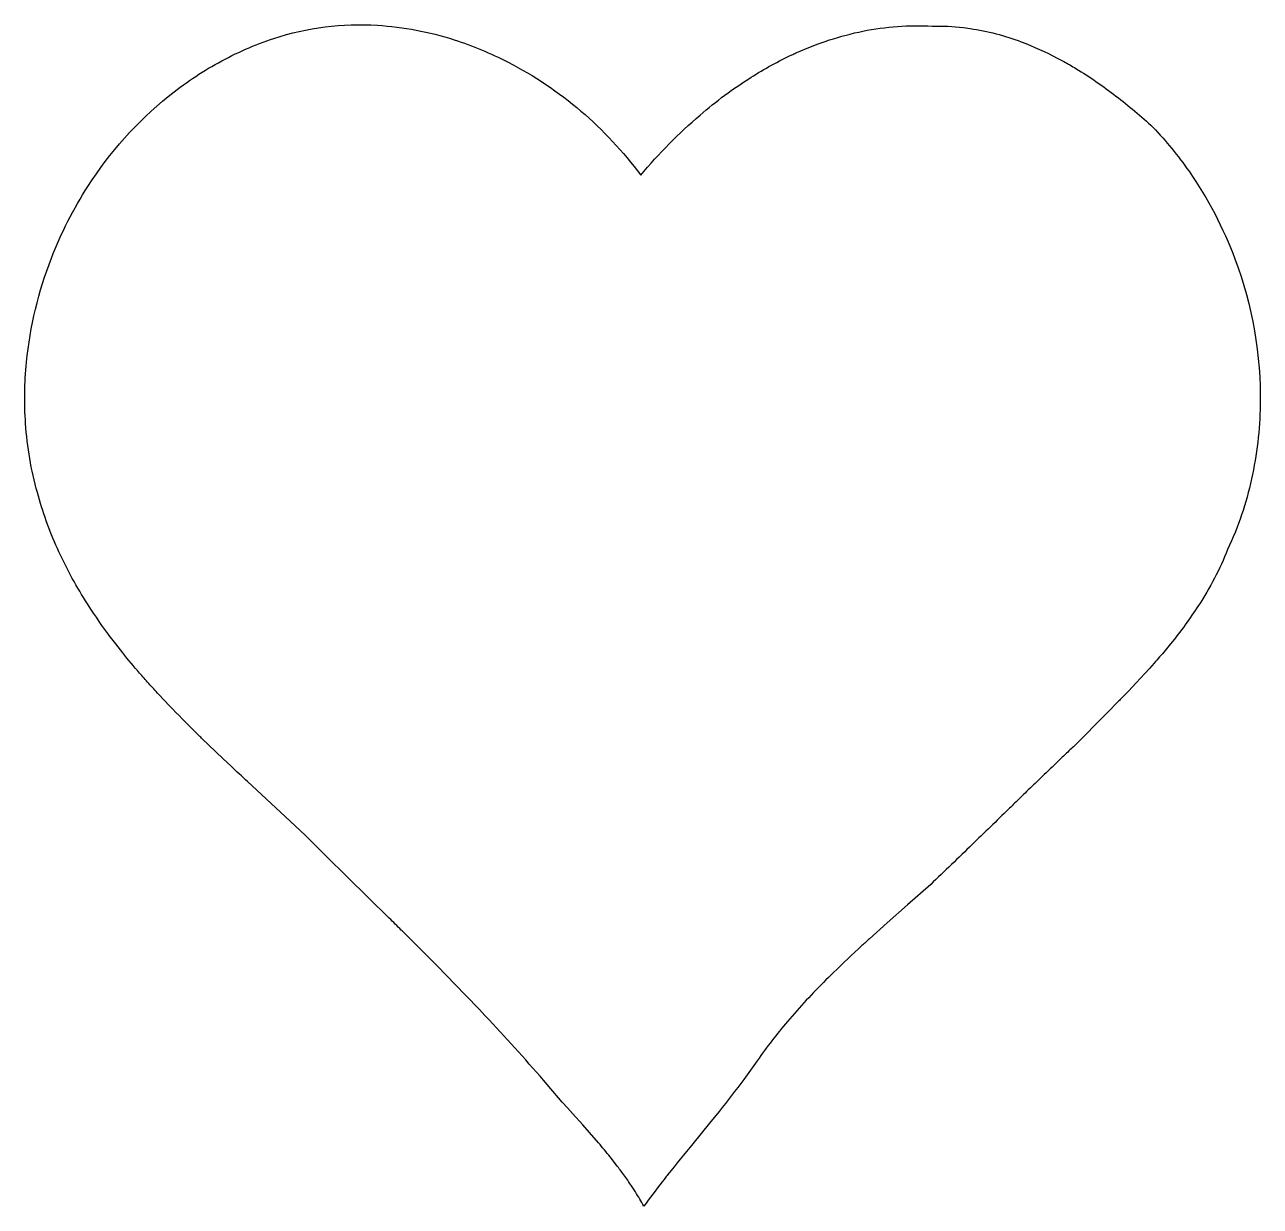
# Model space of a CAD drawing. Header units: millimetres. Extents: x -18.6 to 18.8, y -18.3 to 17.4.
import ezdxf

# ---------------------------------------------------------------- set-up
doc = ezdxf.new("R2010")
doc.units = ezdxf.units.MM
doc.layers.add('Default', color=12, linetype='Continuous')

msp = doc.modelspace()

# ---------------------------------------------------------------- linework, layer by layer
at = {"layer": 'Default'}
msp.add_lwpolyline([(-11.044, 16.958, -0.094544), (-7.919, 17.354, -0.062792), (-5.602, 16.918, -0.041191), (-3.968, 16.241, -0.114838), (0.037, 12.828, -0.040991), (1.829, 14.641, -0.037001), (3.371, 15.783, -0.033), (4.636, 16.475, -0.017925), (4.759, 16.531, -0.056355), (6.753, 17.177, -0.064168), (8.842, 17.328, -0.034802), (9.786, 17.284), (9.99, 17.257, -0.052838), (11.533, 16.855, -0.031306), (12.624, 16.366), (12.821, 16.259, -0.007992), (13.184, 16.049, -0.027582), (14.396, 15.218, -0.023253), (15.518, 14.271, -0.037921), (16.603, 12.946, -0.063146), (17.99, 10.298, -0.093488), (18.756, 5.89, -0.050802), (18.493, 3.656, -0.055175), (17.77, 1.526, -0.050198), (16.891, -0.166, -0.025544), (16.049, -1.319), (15.879, -1.525, -0.006779), (15.551, -1.906), (15.405, -2.07), (15.267, -2.222), (15.004, -2.505), (14.772, -2.749, -0.007029), (14.566, -2.962, -0.008829), (14.476, -3.054), (14.136, -3.399), (13.109, -4.429, 0.003779), (12.838, -4.687, 0.003095), (12.585, -4.93, 0.003387), (12.111, -5.386, 0.002435), (11.697, -5.786, 0.002011), (11.335, -6.137, 0.00187), (11.019, -6.444, -0.002613), (10.465, -6.982, -0.002294), (10.05, -7.385, -0.001552), (8.798, -8.588), (8.098, -9.208), (7.485, -9.75), (6.951, -10.228, 0.005355), (6.835, -10.334, 0.006561), (6.723, -10.436, 0.006349), (5.867, -11.244, 0.009075), (5.788, -11.321, 0.020271), (4.612, -12.563), (4.473, -12.726, 0.023952), (3.559, -13.911, -0.005928), (3.152, -14.477, -0.008965), (2.405, -15.441), (2.118, -15.797), (1.612, -16.417, 0.004864), (0.858, -17.351, 0.012225), (0.765, -17.469, 0.011683), (0.684, -17.572, 0.007494), (0.131, -18.306, 0.019493), (-0.121, -17.873), (-0.24, -17.689, 0.011636), (-0.476, -17.353, 0.010454), (-0.692, -17.065), (-0.887, -16.818, 0.010129), (-1.237, -16.393), (-1.506, -16.08), (-1.71, -15.848), (-2.02, -15.502), (-2.176, -15.33), (-2.333, -15.158), (-2.788, -14.627, 0.010498), (-4.543, -12.679, 0.026324), (-4.585, -12.634, 0.004779), (-5.257, -11.927), (-5.554, -11.62), (-6.114, -11.048, 0.002983), (-7.103, -10.057, 0.011392), (-7.196, -9.965, 0.002023), (-7.558, -9.607), (-8.828, -8.359), (-9.463, -7.734), (-10.095, -7.108), (-10.7, -6.54), (-11.841, -5.483, -0.001888), (-12.34, -5.019), (-12.573, -4.8), (-12.798, -4.587), (-13.23, -4.17, -0.005621), (-13.331, -4.072, -0.007445), (-13.43, -3.975, -0.005671), (-14.197, -3.198), (-14.525, -2.85, -0.001186), (-14.827, -2.519, -0.005393), (-15.105, -2.204, -0.008499), (-15.61, -1.598), (-15.824, -1.327), (-16.019, -1.069, -0.012573), (-16.064, -1.008, -0.017713), (-16.738, -0.022, -0.034363), (-17.586, 1.556, -0.039961), (-18.19, 3.242, -0.051099), (-18.547, 5.329, -0.042662), (-18.52, 7.18, -0.067984), (-17.766, 10.324, -0.050508), (-16.662, 12.491, -0.080105), (-14.235, 15.205, -0.044259), (-12.719, 16.225, -0.046279)], format="xyb", close=True, dxfattribs=at)

doc.saveas('drawing.dxf')
